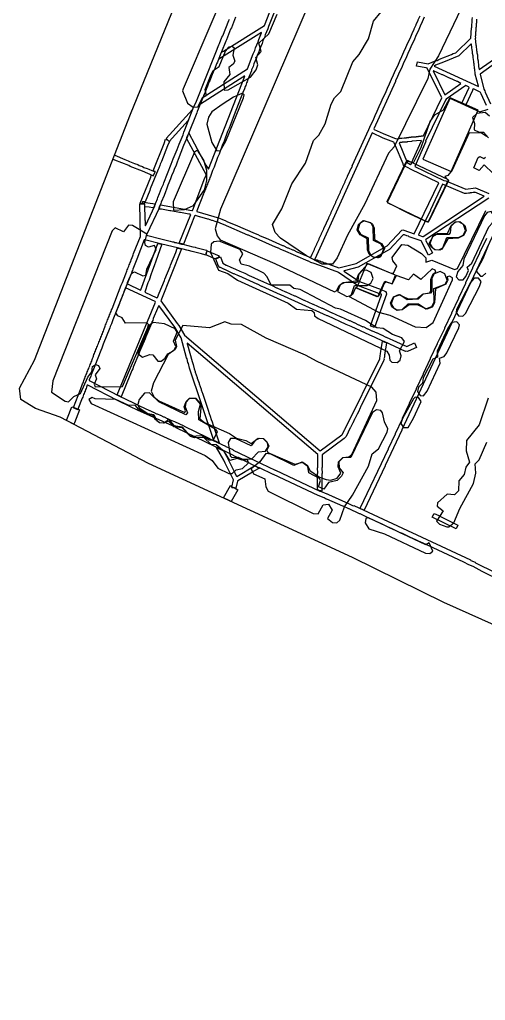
# Model space of a CAD drawing. Extents: x 1764 to 2708, y -3060 to -2272.
# Drawn here: x 1764.4 to 1991.5, y -3011.6 to -2533 of the extents above; entities that cross this region are included whole.
import ezdxf

# ---------------------------------------------------------------- set-up
doc = ezdxf.new("R2010")
doc.units = 0
for name, color, linetype in [('DOR_DOROZHKA', 8, 'CONTINUOUS'), ('DOR_LESTNICA', 8, 'CONTINUOUS'), ('DOR_PEREHOD', 8, 'CONTINUOUS'), ('DOR_TROTUAR', 8, 'CONTINUOUS'), ('GRANICA_UCHASTKA', 8, 'CONTINUOUS'), ('PL_DETSKAYA', 3, 'CONTINUOUS'), ('PL_SPORT', 3, 'CONTINUOUS'), ('ZEL_DEREVYA', 94, 'CONTINUOUS'), ('ZEL_TRAVA', 82, 'CONTINUOUS')]:
    doc.layers.add(name, color=color, linetype=linetype)

msp = doc.modelspace()

# ---------------------------------------------------------------- linework, layer by layer
at = {"layer": 'DOR_DOROZHKA'}
for points in [[(1993.206, -2620.16), (1962.426, -2640.335), (1962.33, -2640.537), (1965.667, -2646.768), (1965.571, -2646.97), (1963.79, -2647.909), (1960.137, -2640.885), (1954.291, -2638.91), (1953.987, -2638.716), (1953.182, -2638.534), (1952.071, -2638.057), (1951.469, -2637.97), (1944.822, -2645.218), (1943.535, -2645.846), (1943.339, -2646.05), (1929.401, -2653.855), (1922.635, -2655.602), (1922.537, -2655.704), (1930.05, -2660.745), (1940.741, -2664.716), (1942.863, -2665.671), (1943.172, -2666.064), (1943.291, -2666.962), (1937.439, -2683.197), (1935.626, -2682.636), (1935.421, -2682.44), (1940.897, -2667.314), (1940.791, -2667.016), (1940.184, -2666.729), (1939.784, -2666.738), (1938.774, -2666.259), (1929.191, -2662.664), (1919.85, -2656.363), (1919.243, -2656.076), (1918.237, -2655.797), (1910.772, -2652.957), (1910.269, -2652.868), (1907.948, -2651.917), (1906.337, -2651.452), (1905.224, -2650.876), (1905.024, -2650.88), (1893.104, -2645.635), (1891.793, -2645.163), (1890.68, -2644.586), (1890.48, -2644.591), (1889.367, -2644.015), (1889.167, -2644.019), (1879.672, -2639.822), (1878.361, -2639.35), (1875.935, -2638.202), (1875.735, -2638.206), (1863.815, -2632.961), (1862.504, -2632.489), (1861.189, -2631.817), (1860.285, -2631.636), (1858.37, -2630.977), (1858.07, -2630.984), (1856.457, -2630.418), (1856.157, -2630.425), (1852.328, -2629.207), (1852.028, -2629.213), (1850.113, -2628.554), (1849.722, -2628.963), (1844.313, -2642.587), (1842.202, -2642.132), (1847.902, -2628.102), (1847.398, -2627.912), (1846.898, -2627.923), (1842.778, -2627.112), (1842.278, -2627.123), (1838.158, -2626.311), (1837.658, -2626.322), (1833.539, -2625.51), (1832.536, -2625.432), (1832.332, -2625.236), (1832.621, -2624.73), (1832.615, -2624.43), (1833.091, -2623.319), (1848.359, -2626.091), (1848.659, -2626.084), (1848.852, -2625.78), (1850.079, -2622.352), (1850.368, -2621.845), (1854.437, -2611.052), (1855.39, -2608.83), (1855.383, -2608.53), (1845.903, -2591.126), (1845.99, -2590.523), (1846.844, -2588.404), (1855.184, -2603.932), (1856.429, -2606.006), (1874.158, -2560.599), (1874.056, -2560.502), (1873.758, -2560.608), (1873.267, -2561.019), (1852.54, -2574.173), (1853.869, -2570.843), (1875.58, -2556.967), (1878.325, -2549.704), (1879.088, -2547.986), (1879.462, -2546.778), (1880.7, -2543.849), (1881.074, -2542.641), (1882.405, -2539.41), (1882.3, -2539.212), (1861.472, -2552.269), (1862.8, -2548.939), (1863.79, -2548.417), (1883.827, -2535.778), (1895.482, -2505.61)], [(1888.4, -2529.776), (1885.74, -2536.337), (1885.366, -2537.545), (1884.129, -2540.474), (1883.755, -2541.682), (1882.991, -2543.4), (1882.617, -2544.608), (1881.38, -2547.537), (1881.006, -2548.745), (1880.242, -2550.463), (1879.868, -2551.671), (1878.631, -2554.6), (1878.257, -2555.808), (1877.493, -2557.526), (1877.404, -2558.028), (1875.693, -2562.167), (1875.319, -2563.376), (1875.029, -2563.882), (1874.655, -2565.091), (1874.366, -2565.598), (1873.992, -2566.806), (1873.229, -2568.524), (1869.064, -2579.519), (1868.301, -2581.237), (1866.6, -2585.876), (1865.837, -2587.593), (1864.136, -2592.232), (1863.373, -2593.95), (1861.672, -2598.589), (1860.909, -2600.306), (1859.208, -2604.945), (1858.445, -2606.663), (1857.407, -2609.587), (1857.118, -2610.093), (1856.933, -2610.798), (1856.644, -2611.304), (1856.459, -2612.008), (1856.17, -2612.515), (1855.985, -2613.219), (1855.696, -2613.726), (1855.511, -2614.43), (1855.222, -2614.937), (1855.037, -2615.641), (1854.748, -2616.148), (1854.563, -2616.852), (1854.273, -2617.358), (1854.089, -2618.063), (1850.766, -2626.339), (1850.872, -2626.637), (1861.846, -2629.801), (1863.363, -2630.569), (1864.674, -2631.041), (1865.787, -2631.617), (1867.098, -2632.089), (1868.211, -2632.665), (1869.522, -2633.137), (1879.22, -2637.43), (1880.531, -2637.902), (1881.644, -2638.478), (1882.955, -2638.95), (1884.068, -2639.527), (1884.268, -2639.522), (1892.652, -2643.243), (1892.852, -2643.239), (1895.076, -2644.291), (1895.276, -2644.287), (1897.5, -2645.34), (1897.7, -2645.335), (1899.924, -2646.388), (1900.124, -2646.383), (1902.348, -2647.436), (1906.285, -2649.052), (1907.055, -2647.634), (1907.05, -2647.434), (1908.201, -2645.108), (1908.196, -2644.908), (1909.347, -2642.582), (1909.343, -2642.382), (1910.493, -2640.056), (1910.489, -2639.856), (1911.639, -2637.53), (1911.635, -2637.33), (1912.785, -2635.004), (1912.781, -2634.804), (1914.027, -2632.276), (1914.022, -2632.076), (1915.173, -2629.75), (1915.168, -2629.55), (1916.319, -2627.224), (1916.314, -2627.024), (1917.465, -2624.698), (1917.461, -2624.498), (1918.611, -2622.172), (1918.607, -2621.972), (1919.757, -2619.646), (1919.753, -2619.446), (1920.903, -2617.119), (1920.899, -2616.919), (1922.049, -2614.593), (1922.045, -2614.393), (1923.195, -2612.067), (1923.191, -2611.867), (1924.341, -2609.541), (1924.337, -2609.341), (1925.487, -2607.015), (1925.483, -2606.815), (1926.633, -2604.489), (1926.629, -2604.289), (1934.751, -2586.604), (1935.702, -2584.283), (1936.756, -2582.159), (1937.707, -2579.837), (1938.761, -2577.713), (1939.712, -2575.392), (1940.766, -2573.268), (1941.717, -2570.946), (1942.771, -2568.822), (1943.722, -2566.5), (1944.776, -2564.376), (1945.727, -2562.055), (1946.781, -2559.931), (1947.732, -2557.609), (1948.787, -2555.485), (1949.737, -2553.163), (1950.792, -2551.04), (1951.742, -2548.718), (1952.797, -2546.594), (1953.747, -2544.272), (1954.802, -2542.148), (1955.752, -2539.827), (1956.807, -2537.703), (1956.802, -2537.503), (1957.761, -2535.581), (1957.757, -2535.381), (1958.812, -2533.257), (1958.807, -2533.057), (1959.766, -2531.135)], [(1961.682, -2531.794), (1960.731, -2534.116), (1959.677, -2536.24), (1958.726, -2538.562), (1957.672, -2540.686), (1956.721, -2543.007), (1955.667, -2545.131), (1954.716, -2547.453), (1953.661, -2549.577), (1952.711, -2551.899), (1951.656, -2554.022), (1950.706, -2556.344), (1949.651, -2558.468), (1948.701, -2560.79), (1947.646, -2562.914), (1947.651, -2563.114), (1937.145, -2586.253), (1937.351, -2586.548), (1941.597, -2588.558), (1947.956, -2591.122), (1949.454, -2590.989), (1949.551, -2590.887), (1950.652, -2590.863), (1950.749, -2590.761), (1951.849, -2590.737), (1951.947, -2590.635), (1953.047, -2590.611), (1953.145, -2590.509), (1954.245, -2590.486), (1954.343, -2590.383), (1955.343, -2590.362), (1955.441, -2590.26), (1956.541, -2590.236), (1956.639, -2590.134), (1957.739, -2590.11), (1957.837, -2590.008), (1958.937, -2589.984), (1959.035, -2589.882), (1960.135, -2589.858), (1960.233, -2589.756), (1961.333, -2589.732), (1970.238, -2571.23), (1963.12, -2556.676), (1962.715, -2556.485), (1957.996, -2555.686), (1958.35, -2553.578), (1963.674, -2554.563), (1967.442, -2552.981), (1967.94, -2552.87), (1968.731, -2552.453), (1970.023, -2552.025), (1970.814, -2551.607), (1972.106, -2551.179), (1972.897, -2550.762), (1974.982, -2550.017), (1975.773, -2549.599), (1977.065, -2549.171), (1984.414, -2542.009), (1984.806, -2536.998), (1984.904, -2536.895), (1985.12, -2532.989), (1985.298, -2531.984)], [(1987.215, -2532.743), (1987.235, -2533.643), (1987.137, -2533.746), (1987.159, -2534.746), (1987.061, -2534.848), (1987.08, -2535.748), (1986.982, -2535.85), (1987.002, -2536.75), (1986.904, -2536.852), (1986.926, -2537.852), (1986.828, -2537.954), (1986.847, -2538.855), (1986.749, -2538.957), (1986.771, -2539.957), (1986.673, -2540.059), (1986.693, -2540.959), (1986.595, -2541.061), (1986.614, -2541.961), (1986.516, -2542.063), (1986.89, -2545.457), (1986.992, -2545.555), (1987.011, -2546.455), (1987.233, -2547.451), (1987.253, -2548.351), (1987.355, -2548.449), (1987.372, -2549.249), (1987.594, -2550.244), (1987.613, -2551.144), (1987.715, -2551.242), (1987.732, -2552.042), (1987.954, -2553.038), (1987.974, -2553.938), (1988.195, -2554.934), (1988.215, -2555.834), (1988.547, -2557.327), (1997.514, -2550.93)], [(1999.537, -2551.987), (1988.897, -2559.621), (1990.757, -2566.985), (1991.172, -2567.676), (1991.387, -2568.372), (1994.01, -2574.018)], [(1992.03, -2574.961), (1989.404, -2569.215), (1989.189, -2568.519), (1988.985, -2568.324), (1985.65, -2566.795), (1985.354, -2567.001), (1985.163, -2567.406), (1985.167, -2567.606), (1982.016, -2574.578), (1980.097, -2573.719), (1983.533, -2566.04), (1983.326, -2565.745), (1981.911, -2565.075), (1972.453, -2571.883), (1972.062, -2572.291), (1962.389, -2592.311), (1962.393, -2592.511), (1957.052, -2604.632), (1971.306, -2611.428), (1972.213, -2611.709), (1981.906, -2615.801), (1986.694, -2615.098), (1993.155, -2617.759)], [(2007.917, -2611.037), (1975.206, -2680.78), (1975.21, -2680.98), (1950.724, -2733.136), (1950.728, -2733.336), (1942.595, -2750.521), (1942.599, -2750.721), (1932.361, -2772.353), (1932.161, -2772.357), (1930.444, -2771.594), (1930.44, -2771.394), (1944.222, -2742.481), (1944.218, -2742.281), (1947.665, -2735.103), (1947.661, -2734.903), (1951.107, -2727.725), (1951.103, -2727.525), (1954.55, -2720.347), (1954.545, -2720.147), (1957.897, -2713.171), (1957.892, -2712.971), (1961.339, -2705.792), (1961.335, -2705.592), (1964.781, -2698.414), (1964.777, -2698.214), (1968.224, -2691.036), (1968.22, -2690.836), (1971.666, -2683.658), (1971.662, -2683.458), (1975.109, -2676.28), (1975.105, -2676.08), (1978.551, -2668.902), (1978.547, -2668.702), (1981.994, -2661.523), (1981.989, -2661.323), (1985.436, -2654.145), (1985.432, -2653.945), (1988.879, -2646.767), (1988.874, -2646.567), (1992.225, -2639.591)]]:
    msp.add_lwpolyline(points, dxfattribs=at)
for points in [[(1988.224, -2565.539), (1986.597, -2559.671), (1986.34, -2557.075), (1986.238, -2556.977), (1986.221, -2556.177), (1985.999, -2555.181), (1985.98, -2554.281), (1985.878, -2554.183), (1985.86, -2553.383), (1985.639, -2552.388), (1985.619, -2551.488), (1985.517, -2551.39), (1985.5, -2550.59), (1985.278, -2549.594), (1985.259, -2548.694), (1985.157, -2548.596), (1985.139, -2547.796), (1984.918, -2546.8), (1984.779, -2545.002), (1984.575, -2544.807), (1978.6, -2550.739), (1971.162, -2553.801), (1967.192, -2555.288), (1966.5, -2555.703), (1988.126, -2565.641)], [(1979.589, -2564.124), (1977.97, -2563.259), (1977.77, -2563.263), (1974.231, -2561.539), (1974.031, -2561.543), (1970.694, -2559.914), (1970.494, -2559.919), (1966.248, -2557.909), (1966.05, -2558.014), (1971.805, -2569.695)], [(1837.326, -2592.411), (1835.795, -2591.044), (1848.696, -2576.858), (1846.61, -2582.206)], [(1920.002, -2654.158), (1928.56, -2651.972), (1943.583, -2643.443), (1950.819, -2635.683), (1951.217, -2635.574), (1951.72, -2635.664), (1956.863, -2637.554), (1968.73, -2612.584), (1968.526, -2612.389), (1955.285, -2606.171), (1953.563, -2605.208), (1952.048, -2604.54), (1951.639, -2604.149), (1951.422, -2603.353), (1947.629, -2594.531), (1947.097, -2593.041), (1946.892, -2592.846), (1941.647, -2590.858), (1936.288, -2588.272), (1908.302, -2649.809), (1908.407, -2650.006), (1909.413, -2650.285), (1910.222, -2650.668), (1910.724, -2650.757), (1911.533, -2651.14), (1912.035, -2651.229), (1912.844, -2651.611), (1913.346, -2651.701)], [(1955.03, -2603.675), (1955.326, -2603.469), (1955.805, -2602.458), (1956.277, -2601.147), (1960.282, -2592.056), (1960.18, -2591.958), (1955.686, -2592.355), (1955.589, -2592.458), (1953.391, -2592.605), (1953.293, -2592.707), (1952.193, -2592.731), (1952.095, -2592.833), (1950.995, -2592.857), (1950.897, -2592.959), (1949.797, -2592.983), (1949.401, -2593.192), (1953.309, -2602.712)], [(1829.584, -2609.187), (1824.334, -2607), (1818.28, -2604.629), (1817.571, -2604.244), (1810.81, -2601.589), (1810.102, -2601.204), (1809.901, -2601.208), (1810.563, -2599.393), (1810.758, -2599.189), (1815.706, -2601.283), (1817.319, -2601.848), (1818.028, -2602.233), (1819.641, -2602.799), (1820.35, -2603.184), (1821.963, -2603.749), (1822.671, -2604.134), (1824.284, -2604.699), (1824.993, -2605.084), (1826.606, -2605.65), (1827.315, -2606.035), (1828.928, -2606.6), (1830.443, -2607.268)], [(1958.978, -2638.208), (1960.793, -2638.869), (1961.091, -2638.763), (1990.982, -2619.107), (1986.439, -2617.204), (1986.341, -2617.306), (1985.641, -2617.322), (1985.543, -2617.424), (1984.843, -2617.439), (1984.745, -2617.541), (1984.045, -2617.556), (1983.948, -2617.658), (1983.247, -2617.673), (1982.352, -2617.893), (1981.25, -2617.817), (1970.647, -2613.343), (1964.713, -2625.778), (1964.717, -2625.978), (1958.974, -2638.008)], [(1830.484, -2623.075), (1829.723, -2624.893), (1829.323, -2624.901), (1827.615, -2624.538), (1825.408, -2624.285), (1825.378, -2622.885), (1825.276, -2622.788), (1824.175, -2622.811), (1824.356, -2621.907), (1826.867, -2622.353), (1830.48, -2622.875)], [(1911.653, -2763.195), (1911.146, -2762.906), (1910.746, -2762.915), (1909.633, -2762.339), (1909.583, -2760.038), (1909.681, -2759.936), (1909.623, -2757.236), (1909.721, -2757.134), (1909.662, -2754.434), (1909.76, -2754.332), (1909.704, -2751.732), (1909.802, -2751.629), (1909.744, -2748.929), (1909.841, -2748.827), (1909.864, -2745.225), (1846.157, -2690.872), (1846.065, -2691.274), (1846.274, -2691.67), (1848.551, -2699.825), (1849.084, -2701.314), (1849.529, -2703.406), (1850.057, -2704.695), (1850.064, -2704.995), (1851.02, -2707.576), (1851.026, -2707.876), (1851.983, -2710.456), (1851.989, -2710.757), (1852.945, -2713.337), (1852.952, -2713.637), (1853.48, -2714.926), (1853.486, -2715.227), (1856.368, -2723.569), (1856.803, -2725.16), (1857.331, -2726.449), (1857.765, -2728.041), (1858.294, -2729.33), (1858.728, -2730.921), (1861.716, -2739.561), (1859.09, -2738.418), (1847.22, -2703.055), (1846.671, -2700.766), (1846.462, -2700.37), (1846.021, -2698.479), (1845.812, -2698.083), (1843.098, -2688.237), (1840.086, -2683.099), (1832.352, -2672.461), (1831.965, -2673.069), (1831.684, -2673.976), (1829.588, -2678.824), (1829.307, -2679.73), (1828.922, -2680.439), (1828.642, -2681.345), (1825.88, -2687.808), (1825.599, -2688.715), (1822.838, -2695.178), (1822.557, -2696.084), (1819.795, -2702.547), (1819.515, -2703.454), (1819.13, -2704.163), (1818.849, -2705.069), (1818.464, -2705.778), (1813.904, -2716.982), (1811.982, -2716.023), (1830.717, -2670.895), (1830.511, -2670.599), (1816.059, -2663.908), (1816.916, -2661.888), (1823.285, -2664.952), (1823.483, -2664.848), (1831.797, -2642.157), (1833.808, -2642.614), (1830.783, -2650.783), (1830.694, -2651.285), (1830.122, -2652.598), (1829.089, -2655.722), (1828.517, -2657.035), (1827.484, -2660.159), (1826.912, -2661.472), (1825.407, -2665.907), (1831.372, -2668.78), (1831.668, -2668.573), (1832.422, -2666.456), (1834.991, -2660.297), (1835.176, -2659.593), (1837.744, -2653.434), (1837.929, -2652.73), (1840.497, -2646.571), (1841.252, -2644.454), (1843.363, -2644.908), (1833.202, -2670.141), (1841.247, -2681.273), (1842.069, -2682.256), (1844.772, -2687), (1911.025, -2743.399), (1921.463, -2735.669), (1921.855, -2735.261), (1922.809, -2733.139), (1923.005, -2732.934), (1939.969, -2698.45), (1939.959, -2697.95), (1940.146, -2697.346), (1940.135, -2696.846), (1940.322, -2696.241), (1940.311, -2695.741), (1940.498, -2695.137), (1940.487, -2694.637), (1940.674, -2694.033), (1940.663, -2693.533), (1940.851, -2692.928), (1941.284, -2689.817), (1943.303, -2690.674), (1942.87, -2693.785), (1942.683, -2694.389), (1942.694, -2694.889), (1942.507, -2695.494), (1942.518, -2695.994), (1942.331, -2696.598), (1942.254, -2697.7), (1942.067, -2698.305), (1942.078, -2698.805), (1941.891, -2699.409), (1931.155, -2721.152), (1930.959, -2721.357), (1930.1, -2723.276), (1929.905, -2723.481), (1928.95, -2725.602), (1928.754, -2725.807), (1927.895, -2727.726), (1927.7, -2727.93), (1926.841, -2729.85), (1926.645, -2730.054), (1925.786, -2731.974), (1925.59, -2732.178), (1923.581, -2736.424), (1922.7, -2737.343), (1911.966, -2745.279), (1911.944, -2748.882), (1911.846, -2748.984), (1911.902, -2751.584), (1911.804, -2751.686), (1911.863, -2754.386), (1911.765, -2754.488), (1911.823, -2757.189), (1911.725, -2757.291), (1911.781, -2759.891), (1911.684, -2759.993), (1911.742, -2762.693)], [(1881.294, -2751.945), (1878.226, -2753.512), (1877.933, -2753.819), (1870.821, -2758.075), (1870.625, -2758.279), (1869.896, -2761.596), (1867.886, -2761.14), (1868.71, -2757.62), (1864.633, -2749.504), (1864, -2748.017), (1860.364, -2741.792), (1863.801, -2743.418), (1865.881, -2747.075), (1865.885, -2747.275), (1869.334, -2754.105), (1869.967, -2755.592), (1870.275, -2755.985), (1878.868, -2750.797), (1879.068, -2750.793), (1880.89, -2751.754), (1881.292, -2751.845)], [(1977.282, -2781.488), (1965.554, -2775.838), (1966.513, -2773.916), (1968.737, -2774.969), (1968.941, -2775.164), (1978.143, -2779.668)]]:
    msp.add_lwpolyline(points, close=True, dxfattribs=at)
at = {"layer": 'DOR_LESTNICA'}
for points in [[(1823.775, -2622.82), (1823.169, -2622.533), (1828.297, -2609.816), (1828.482, -2609.111), (1828.678, -2608.907), (1829.586, -2609.287), (1830.545, -2607.366), (1830.441, -2607.168), (1829.432, -2606.789), (1834.845, -2593.366), (1835.602, -2591.348), (1836.613, -2591.827), (1837.328, -2592.511), (1837.426, -2592.409), (1836.473, -2594.631), (1833.537, -2602.298), (1832.963, -2603.511), (1832.778, -2604.216), (1832.204, -2605.429), (1832.019, -2606.133), (1828.122, -2615.622), (1827.937, -2616.327), (1825.658, -2621.979), (1824.354, -2621.807), (1824.075, -2622.813)], [(1861.263, -2649.124), (1860.072, -2649.55), (1859.974, -2649.652), (1860.078, -2649.85), (1855.23, -2647.754), (1855.504, -2646.547), (1855.887, -2645.738), (1861.644, -2648.215)]]:
    msp.add_lwpolyline(points, close=True, dxfattribs=at)
at = {"layer": 'DOR_PEREHOD'}
for points in [[(1790.881, -2730.386), (1787.24, -2728.564), (1787.329, -2728.062), (1787.714, -2727.353), (1789.898, -2721.903), (1790.604, -2722.188), (1790.708, -2722.386), (1792.728, -2723.243), (1793.026, -2723.136), (1793.632, -2723.423), (1791.066, -2729.682)], [(1867.535, -2768.051), (1866.93, -2767.864), (1863.795, -2766.331), (1867.168, -2760.355), (1867.877, -2760.739), (1867.783, -2761.042), (1867.888, -2761.24), (1869.194, -2761.511), (1870.714, -2762.379)]]:
    msp.add_lwpolyline(points, close=True, dxfattribs=at)
at = {"layer": 'DOR_TROTUAR'}
for points in [[(2009.454, -2811.809), (1989.936, -2802.225), (1985.484, -2799.92), (1983.363, -2798.965), (1981.034, -2797.715), (1960.922, -2788.345), (1960.722, -2788.349), (1955.767, -2785.955), (1955.567, -2785.959), (1950.815, -2783.66), (1950.615, -2783.665), (1945.661, -2781.27), (1945.461, -2781.275), (1940.507, -2778.88), (1940.306, -2778.885), (1935.554, -2776.586), (1935.354, -2776.591), (1930.4, -2774.196), (1930.2, -2774.201), (1925.044, -2771.711), (1924.844, -2771.715), (1922.215, -2770.471), (1922.015, -2770.475), (1914.135, -2766.944), (1913.935, -2766.948), (1912.822, -2766.372), (1909.996, -2765.232), (1888.263, -2754.996), (1888.063, -2755.001), (1881.29, -2751.745), (1881.09, -2751.749), (1880.683, -2751.458), (1876.944, -2749.738), (1876.74, -2749.542), (1868.855, -2745.811), (1868.651, -2745.615), (1864.709, -2743.799), (1864.505, -2743.603), (1860.664, -2741.785), (1860.262, -2741.694), (1859.955, -2741.4), (1840.644, -2732.113), (1840.44, -2731.917), (1821.851, -2723.614), (1818.512, -2721.885), (1812.043, -2718.823), (1797.573, -2711.332), (1797.375, -2711.436), (1796.995, -2712.345), (1796.81, -2713.049), (1796.521, -2713.556), (1796.336, -2714.26), (1796.047, -2714.767), (1795.862, -2715.471), (1795.573, -2715.978), (1795.198, -2717.186), (1794.909, -2717.693), (1792.826, -2723.141), (1790.706, -2722.286), (1794.018, -2713.51), (1794.308, -2713.003), (1795.06, -2710.786), (1795.349, -2710.279), (1795.913, -2708.566), (1796.202, -2708.06), (1796.387, -2707.355), (1796.676, -2706.849), (1796.861, -2706.145), (1797.15, -2705.638), (1797.335, -2704.934), (1797.624, -2704.427), (1797.809, -2703.723), (1798.098, -2703.216), (1798.283, -2702.512), (1798.572, -2702.005), (1798.757, -2701.301), (1799.046, -2700.795), (1799.231, -2700.09), (1799.521, -2699.584), (1799.705, -2698.879), (1799.995, -2698.373), (1800.18, -2697.669), (1800.469, -2697.162), (1800.654, -2696.458), (1800.943, -2695.951), (1801.128, -2695.247), (1801.417, -2694.74), (1801.602, -2694.036), (1801.891, -2693.529), (1802.076, -2692.825), (1802.365, -2692.319), (1802.55, -2691.614), (1802.839, -2691.108), (1803.024, -2690.403), (1803.313, -2689.897), (1803.498, -2689.192), (1803.787, -2688.686), (1803.972, -2687.982), (1804.262, -2687.475), (1804.446, -2686.771), (1804.736, -2686.264), (1804.92, -2685.56), (1805.21, -2685.053), (1805.395, -2684.349), (1805.684, -2683.842), (1805.869, -2683.138), (1806.158, -2682.632), (1806.343, -2681.927), (1806.632, -2681.421), (1806.817, -2680.716), (1807.106, -2680.21), (1807.291, -2679.505), (1807.58, -2678.999), (1807.765, -2678.295), (1808.054, -2677.788), (1808.239, -2677.084), (1808.528, -2676.577), (1808.713, -2675.873), (1809.002, -2675.366), (1809.187, -2674.662), (1809.477, -2674.155), (1813.928, -2662.553), (1814.502, -2661.34), (1816.11, -2657.003), (1816.684, -2655.79), (1816.869, -2655.086), (1817.158, -2654.579), (1817.343, -2653.875), (1817.632, -2653.369), (1817.817, -2652.664), (1818.106, -2652.158), (1818.291, -2651.453), (1818.58, -2650.947), (1818.765, -2650.242), (1819.339, -2649.029), (1819.524, -2648.325), (1819.813, -2647.819), (1819.998, -2647.114), (1823.321, -2638.838), (1822.978, -2622.937), (1825.278, -2622.888), (1825.451, -2630.888), (1825.553, -2630.986), (1825.607, -2633.486), (1825.709, -2633.584), (1830.302, -2623.88), (1830.295, -2623.58), (1830.584, -2623.073), (1830.769, -2622.369), (1831.628, -2620.449), (1831.813, -2619.745), (1832.672, -2617.825), (1833.616, -2615.203), (1834.475, -2613.284), (1834.66, -2612.58), (1838.366, -2603.495), (1839.31, -2600.873), (1841.212, -2596.33), (1842.156, -2593.708), (1844.059, -2589.164), (1844.433, -2587.956), (1845.007, -2586.743), (1848.983, -2576.251), (1850.607, -2572.714), (1859.717, -2549.806), (1860.102, -2549.097), (1861.522, -2545.364), (1861.907, -2544.656), (1863.043, -2541.63), (1863.427, -2540.921), (1866.368, -2533.454), (1866.753, -2532.745)], [(1869.633, -2531.782), (1867.643, -2536.928), (1867.259, -2537.636), (1865.269, -2542.782), (1864.884, -2543.491), (1862.894, -2548.636), (1862.509, -2549.345), (1860.804, -2553.784), (1860.419, -2554.493), (1859.569, -2556.813), (1859.184, -2557.521), (1858.333, -2559.841), (1857.949, -2560.549), (1857.098, -2562.869), (1856.713, -2563.578), (1855.863, -2565.897), (1855.478, -2566.606), (1854.628, -2568.926), (1854.243, -2569.634), (1853.392, -2571.954), (1853.008, -2572.662), (1851.494, -2576.697), (1850.918, -2577.81), (1850.733, -2578.515), (1846.364, -2589.315), (1846.179, -2590.019), (1844.372, -2594.36), (1841.721, -2601.321), (1841.146, -2602.534), (1840.487, -2604.449), (1839.913, -2605.662), (1839.254, -2607.578), (1838.68, -2608.791), (1838.021, -2610.706), (1836.688, -2613.836), (1836.029, -2615.752), (1835.455, -2616.965), (1834.796, -2618.88), (1833.463, -2622.01), (1833.278, -2622.715), (1832.515, -2624.432), (1832.521, -2624.732), (1826.204, -2637.975), (1826.308, -2638.173), (1826.813, -2638.362), (1827.515, -2638.447), (1832.648, -2639.837), (1837.776, -2641.027), (1838.885, -2641.403), (1839.587, -2641.488), (1839.991, -2641.68), (1840.693, -2641.764), (1841.098, -2641.956), (1841.8, -2642.041), (1842.204, -2642.232), (1842.906, -2642.317), (1843.311, -2642.508), (1844.013, -2642.593), (1848.844, -2643.89), (1849.948, -2644.066), (1850.352, -2644.257), (1855.481, -2645.447), (1855.685, -2645.643), (1855.132, -2647.856), (1854.63, -2647.767), (1854.226, -2647.575), (1853.524, -2647.49), (1853.119, -2647.299), (1848.493, -2646.198), (1846.68, -2645.637), (1845.978, -2645.552), (1844.165, -2644.991), (1842.658, -2644.724), (1841.952, -2644.439), (1833.104, -2642.429), (1825.456, -2640.393), (1825.158, -2640.499), (1821.559, -2649.882), (1819.562, -2654.728), (1819.377, -2655.432), (1819.088, -2655.938), (1818.903, -2656.643), (1816.907, -2661.488), (1816.722, -2662.193), (1815.2, -2665.828), (1815.015, -2666.532), (1814.441, -2667.745), (1814.256, -2668.449), (1813.208, -2670.873), (1813.023, -2671.578), (1809.793, -2679.551), (1809.134, -2681.467), (1808.56, -2682.68), (1808.375, -2683.384), (1805.146, -2691.358), (1804.487, -2693.273), (1803.913, -2694.486), (1801.072, -2701.951), (1799.265, -2706.293), (1799.08, -2706.997), (1798.317, -2708.715), (1798.324, -2709.015), (1813.097, -2716.699), (1819.567, -2719.761), (1822.906, -2721.49), (1827.758, -2723.787), (1827.958, -2723.782), (1829.475, -2724.55), (1829.675, -2724.546), (1831.193, -2725.313), (1831.393, -2725.309), (1832.91, -2726.077), (1833.11, -2726.072), (1834.627, -2726.84), (1834.827, -2726.836), (1836.345, -2727.603), (1836.545, -2727.599), (1838.062, -2728.366), (1839.98, -2729.125), (1844.427, -2731.23), (1844.632, -2731.426), (1855.753, -2736.789), (1858.688, -2738.326), (1864.751, -2741.097), (1864.955, -2741.292), (1868.29, -2742.821), (1868.494, -2743.017), (1878.503, -2747.803), (1878.707, -2747.999), (1889.018, -2752.879), (1889.218, -2752.875), (1910.748, -2763.015), (1911.148, -2763.006), (1914.181, -2764.441), (1914.381, -2764.437), (1917.414, -2765.872), (1917.614, -2765.868), (1920.646, -2767.303), (1920.846, -2767.299), (1923.879, -2768.734), (1924.079, -2768.73), (1927.111, -2770.165), (1927.311, -2770.161), (1984.213, -2796.646), (1984.417, -2796.842), (1986.539, -2797.796), (1986.743, -2797.992), (2006.26, -2807.575)]]:
    msp.add_lwpolyline(points, dxfattribs=at)
msp.add_lwpolyline([(1957.86, -2692.961), (1953.799, -2694.85), (1953.301, -2694.96), (1952.797, -2694.771), (1952.599, -2694.876), (1942.088, -2690), (1941.888, -2690.004), (1937.44, -2687.899), (1935.118, -2686.949), (1926.023, -2682.743), (1923.701, -2681.793), (1914.606, -2677.587), (1914.406, -2677.591), (1891.771, -2667.275), (1891.571, -2667.279), (1882.678, -2663.169), (1882.478, -2663.173), (1880.354, -2662.119), (1880.154, -2662.123), (1871.26, -2658.013), (1871.06, -2658.017), (1868.936, -2656.962), (1868.736, -2656.967), (1864.491, -2654.957), (1864.291, -2654.962), (1862.369, -2654.003), (1861.967, -2653.911), (1861.247, -2653.026), (1860.074, -2649.65), (1862.357, -2648.8), (1863.424, -2651.879), (1865.043, -2652.744), (1865.243, -2652.74), (1867.367, -2653.795), (1869.689, -2654.745), (1871.813, -2655.8), (1874.134, -2656.75), (1876.258, -2657.805), (1878.58, -2658.755), (1880.704, -2659.81), (1883.026, -2660.76), (1885.15, -2661.815), (1887.471, -2662.765), (1889.595, -2663.82), (1889.795, -2663.816), (1894.041, -2665.825), (1894.241, -2665.821), (1898.486, -2667.83), (1898.686, -2667.826), (1902.932, -2669.835), (1903.132, -2669.831), (1907.378, -2671.84), (1907.578, -2671.836), (1911.823, -2673.845), (1912.023, -2673.841), (1916.269, -2675.85), (1916.469, -2675.846), (1920.715, -2677.855), (1920.915, -2677.851), (1925.16, -2679.86), (1925.36, -2679.856), (1927.282, -2680.815), (1927.482, -2680.811), (1929.606, -2681.865), (1929.806, -2681.861), (1931.727, -2682.82), (1931.927, -2682.816), (1934.051, -2683.87), (1934.251, -2683.866), (1936.173, -2684.825), (1936.373, -2684.821), (1938.497, -2685.875), (1938.697, -2685.871), (1940.619, -2686.83), (1940.819, -2686.826), (1942.943, -2687.88), (1943.143, -2687.876), (1953.247, -2692.46), (1956.913, -2690.78)], close=True, dxfattribs=at)
at = {"layer": 'GRANICA_UCHASTKA'}
msp.add_lwpolyline([(2386.664, -3011.567), (2312.904, -2978.142), (1996.005, -2828.408), (1971.255, -2817.437), (1926.756, -2795.386), (1827.213, -2749.512), (1784.203, -2726.929), (1772.105, -2722.688), (1765.008, -2718.339), (1764.389, -2712.849), (1771.597, -2699.187), (1818.529, -2579.11), (1873.637, -2443.85)], dxfattribs=at)
at = {"layer": 'PL_DETSKAYA'}
for points in [[(1973.485, -2611.239), (1953.471, -2601.728), (1952.578, -2603.588), (1943.657, -2622.284), (1963.671, -2631.795)], [(1928.738, -2663.874), (1939.249, -2668.067), (1940.237, -2665.717), (1942.401, -2660.573), (1946.078, -2661.919), (1947.651, -2657.721), (1933.765, -2652.037), (1929.657, -2661.714)]]:
    msp.add_lwpolyline(points, close=True, dxfattribs=at)
at = {"layer": 'PL_SPORT'}
msp.add_lwpolyline([(1974.275, -2571.169), (1961.027, -2601.035), (1974.756, -2607.086), (1987.991, -2577.22), (1981.007, -2574.139)], close=True, dxfattribs=at)
at = {"layer": 'ZEL_DEREVYA'}
for points in [[(1993.475, -2580.083), (1991.354, -2578.378), (1987.361, -2578.798), (1985.152, -2580.763), (1986.217, -2583.742), (1986.115, -2586.745), (1988.559, -2587.943), (1990.559, -2587.9), (1993.035, -2590.598)], [(1992.836, -2643.13), (1990.31, -2649.688), (1986.939, -2655.764), (1989.075, -2658.135), (1990.075, -2658.114), (1991.795, -2656.659)], [(1992.946, -2717.666), (1988.56, -2730.768), (1982.222, -2738.409), (1982.163, -2743.413), (1983.782, -2748.88), (1982.003, -2751.42), (1981.245, -2754.938), (1978.643, -2757.996), (1978.418, -2763.004), (1976.372, -2764.799), (1972.865, -2764.541), (1968.203, -2768.727), (1967.988, -2770.358), (1970.956, -2772.67), (1967.73, -2777.742), (1969.178, -2779.128), (1972.71, -2780.553), (1973.71, -2780.531), (1976.086, -2778.562), (1979.101, -2771.493), (1985.676, -2759.345), (1986.901, -2754.316), (1986.471, -2749.823), (1988.427, -2747.78), (1992.244, -2739.193)]]:
    msp.add_lwpolyline(points, dxfattribs=at)
for points in [[(1978.484, -2659.948), (1980.611, -2659.986), (1981.993, -2658.372), (1983.262, -2655.343), (1982.563, -2653.857), (1984.853, -2651.807), (1993.142, -2634.118), (1994.932, -2632.079), (1995.69, -2628.56), (1994.398, -2626.671), (1992.406, -2627.047), (1991.023, -2628.661), (1980.976, -2649.889), (1980.583, -2652.899), (1978.106, -2655.954), (1977.326, -2658.473)], [(1937.097, -2648.836), (1938.853, -2649.049), (1940.831, -2648.005), (1942.011, -2644.728), (1940.712, -2642.505), (1936.924, -2640.836), (1936.784, -2634.336), (1935.741, -2632.357), (1932.463, -2631.177), (1930.24, -2632.476), (1929.305, -2635.498), (1930.604, -2637.721), (1934.392, -2639.39), (1934.532, -2645.89), (1935.576, -2647.869)], [(1967.034, -2645.188), (1968.79, -2645.4), (1970.768, -2644.357), (1972.66, -2639.313), (1978.66, -2639.184), (1980.639, -2638.14), (1981.84, -2635.863), (1980.776, -2632.885), (1978.498, -2631.683), (1976.505, -2632.06), (1974.63, -2634.018), (1974.362, -2637.025), (1973.628, -2637.792), (1967.627, -2637.921), (1965.649, -2638.965), (1964.469, -2642.242), (1965.512, -2644.22)], [(1945.835, -2700.174), (1948.466, -2700.368), (1950.022, -2699.083), (1950.479, -2697.073), (1949.592, -2694.59), (1951.995, -2690.036), (1950.707, -2688.313), (1946.167, -2686.577), (1941.602, -2683.674), (1938.595, -2683.405), (1933.015, -2679.857), (1920.888, -2674.283), (1918.377, -2673.837), (1901.171, -2664.704), (1898.16, -2664.269), (1896.124, -2662.645), (1887.116, -2662.506), (1885.111, -2658.464), (1883.49, -2656.748), (1876.41, -2653.233), (1872.39, -2652.361), (1871.594, -2650.252), (1873.196, -2647.216), (1871.861, -2645.243), (1861.64, -2641.045), (1859.147, -2641.433), (1857.753, -2642.547), (1857.506, -2646.554), (1861.446, -2655.223), (1865.982, -2656.793), (1870.558, -2660.196), (1895.311, -2671.334), (1899.376, -2674.248), (1906.895, -2674.919), (1908.002, -2675.979), (1908.201, -2677.475), (1909.981, -2678.854), (1943.466, -2694.723), (1944.635, -2696.699), (1944.855, -2699.195)], [(1924.007, -2668.129), (1925.996, -2667.586), (1927.644, -2662.798), (1933.644, -2662.668), (1935.623, -2661.625), (1936.824, -2659.348), (1935.759, -2656.369), (1933.482, -2655.168), (1931.489, -2655.544), (1929.614, -2657.503), (1929.345, -2660.51), (1928.611, -2661.276), (1922.611, -2661.406), (1920.633, -2662.449), (1919.453, -2665.726)], [(1948.16, -2674.611), (1950.908, -2674.468), (1953.851, -2671.737), (1958.851, -2671.629), (1962.405, -2674.053), (1965.384, -2672.988), (1966.585, -2670.711), (1966.445, -2664.211), (1971.902, -2662.092), (1972.858, -2660.07), (1971.794, -2657.091), (1969.516, -2655.89), (1966.538, -2656.955), (1965.336, -2659.232), (1965.477, -2665.732), (1964.743, -2666.499), (1961.25, -2666.908), (1958.804, -2669.462), (1953.307, -2669.747), (1949.753, -2667.323), (1946.774, -2668.388), (1945.595, -2671.665), (1946.638, -2673.643)], [(1978.362, -2677.46), (1980.492, -2677.664), (1981.882, -2676.384), (1988.602, -2663.232), (1989.381, -2660.713), (1988.097, -2659.157), (1986.097, -2659.2), (1984.225, -2661.325), (1977.505, -2674.477), (1977.204, -2675.984)], [(1831.764, -2699.638), (1833.391, -2699.686), (1835.36, -2698.184), (1836.689, -2696.029), (1839.532, -2694.467), (1840.489, -2692.445), (1839.434, -2689.967), (1841.171, -2685.427), (1840.18, -2683.948), (1834.999, -2681.475), (1829.48, -2680.76), (1827.594, -2682.219), (1822.052, -2695.845), (1824.344, -2697.714), (1827.819, -2696.471), (1829.323, -2696.605)], [(1959.693, -2716.384), (1961.323, -2716.599), (1963.191, -2714.307), (1969.4, -2700.666), (1969.179, -2698.169), (1971.413, -2697.371), (1972.792, -2695.59), (1978.533, -2683.46), (1978.834, -2681.952), (1977.55, -2680.396), (1975.057, -2680.783), (1973.2, -2683.575), (1967.937, -2694.694), (1968.168, -2697.691), (1965.857, -2698.741), (1961.217, -2707.846), (1960.771, -2710.357), (1958.815, -2712.401), (1958.358, -2714.411)], [(1856.858, -2738.116), (1858.858, -2738.073), (1860.897, -2734.026), (1860.124, -2732.959), (1851.767, -2728.221), (1851.681, -2724.22), (1852.605, -2720.699), (1850.292, -2717.83), (1847.292, -2717.895), (1845.416, -2719.853), (1845.126, -2721.861), (1846.191, -2724.839), (1845.461, -2725.772), (1832.32, -2719.553), (1827.722, -2715.15), (1825.222, -2715.204), (1822.705, -2718.343), (1822.093, -2720.858), (1822.625, -2722.347), (1826.938, -2725.172), (1829.826, -2725.693), (1831.266, -2728.664), (1832.536, -2729.553), (1835.04, -2729.666), (1837.004, -2727.956), (1839.572, -2731.069), (1843.587, -2731.649), (1847.688, -2736.23), (1853.185, -2735.944)], [(1951.527, -2732.068), (1953.777, -2732.02), (1956.472, -2727.459), (1960.133, -2719.376), (1958.837, -2717.319), (1957.334, -2717.185), (1956.433, -2717.955), (1951.138, -2727.574), (1950.359, -2730.092)], [(1917.008, -2778.338), (1919.139, -2778.542), (1920.529, -2777.261), (1922.888, -2770.707), (1926.77, -2765.12), (1934.468, -2750.946), (1936.338, -2744.903), (1939.37, -2742.461), (1943.612, -2734.24), (1943.913, -2732.733), (1942.337, -2729.265), (1941.406, -2724.783), (1940.466, -2723.719), (1938.459, -2723.429), (1936.487, -2724.764), (1925.828, -2746.631), (1921.955, -2746.798), (1920.079, -2748.756), (1920.144, -2751.756), (1922.198, -2754.213), (1921.397, -2755.731), (1919.192, -2757.863), (1915.087, -2758.869), (1912.782, -2762.171), (1910.172, -2760.976), (1911.107, -2757.955), (1910.666, -2756.839), (1905.478, -2754.074), (1904.955, -2751.084), (1901.99, -2748.897), (1898.022, -2750.483), (1886.899, -2745.054), (1884.392, -2744.775), (1881.475, -2748.715), (1877.298, -2752.182), (1878.477, -2754.658), (1883.906, -2757.042), (1884.493, -2761.031), (1885.661, -2763.007), (1907.534, -2773.957), (1910.038, -2774.069), (1912.444, -2769.682), (1915.064, -2769.375), (1916.754, -2772.34), (1914.507, -2776.391)], [(1872.69, -2747.279), (1877.445, -2747.426), (1880.87, -2743.85), (1884.366, -2743.608), (1885.571, -2741.497), (1885.195, -2739.505), (1883.237, -2737.629), (1881.229, -2737.339), (1879.251, -2738.382), (1877.305, -2740.926), (1869.725, -2737.421), (1867.221, -2737.308), (1866.016, -2739.419), (1866.99, -2745.901), (1867.923, -2746.631), (1870.923, -2746.566)], [(1962.232, -2793.369), (1964.487, -2793.57), (1965.877, -2792.29), (1964.124, -2788.326), (1962.393, -2789.28), (1934.593, -2776.04), (1933.185, -2776.487), (1932.895, -2778.495), (1934.712, -2781.541), (1942.266, -2783.879)]]:
    msp.add_lwpolyline(points, close=True, dxfattribs=at)
at = {"layer": 'ZEL_TRAVA'}
for points in [[(1884.582, -2471.878), (1844.11, -2566.802), (1843.799, -2567.809), (1846.262, -2573.759), (1848.972, -2575.701), (1851.22, -2575.569), (1853.622, -2570.973), (1855.478, -2570.058), (1854.788, -2567.071), (1857.482, -2560.51), (1858.842, -2557.854), (1861.718, -2555.916), (1864.723, -2548.347), (1866.594, -2546.222), (1868.091, -2546.023), (1869.024, -2546.753), (1868.433, -2550.268), (1869.331, -2553.25), (1868.53, -2554.768), (1866.396, -2556.315), (1866.971, -2559.804), (1864.047, -2563.369), (1864.175, -2567.369), (1866.048, -2567.245), (1876.919, -2561.007), (1879.762, -2557.527), (1880.541, -2555.009), (1879.632, -2551.527), (1882.234, -2548.469), (1880.981, -2544.494), (1885.884, -2539.886), (1890.013, -2530.291)], [(1911.603, -2510.815), (1862.386, -2625.438), (1859.758, -2634.999), (1860.667, -2638.482), (1862.125, -2640.368), (1888.89, -2651.962), (1917.953, -2665.759), (1919.109, -2665.233), (1920.221, -2662.708), (1922.107, -2661.25), (1928.47, -2660.529), (1929.77, -2656.999), (1934.414, -2651.979), (1945.019, -2656.586), (1946.646, -2656.634), (1948.362, -2653.095), (1946.308, -2650.638), (1946.109, -2649.142), (1950.724, -2642.789), (1953.731, -2643.057), (1960.321, -2647.084), (1962.454, -2649.289), (1962.416, -2651.416), (1965.394, -2650.309), (1976.499, -2654.905), (1977.907, -2654.458), (1991.802, -2626.143)], [(1985.092, -2516.231), (1968.659, -2550.604), (1964.466, -2557.198), (1963.396, -2561.723), (1947.108, -2595.092), (1944.34, -2598.154), (1932.702, -2622.918), (1924.192, -2638.109), (1919.263, -2649.222), (1916.913, -2652.357), (1911.909, -2652.299), (1904.318, -2648.294), (1891.623, -2639.564), (1888.98, -2636.869), (1887.727, -2632.894), (1892.232, -2625.293), (1897.14, -2613.181), (1903.757, -2603.032), (1907.687, -2591.942), (1910.299, -2589.384), (1913.347, -2583.815), (1916.309, -2574.246), (1917.911, -2571.21), (1921.013, -2568.142), (1926.867, -2553.508), (1929.958, -2549.939), (1934.463, -2542.338), (1936.946, -2533.78), (1940.682, -2529.197)], [(1992.105, -2589.993), (1989.57, -2588.422), (1983.561, -2588.176), (1975.369, -2606.488), (1973.132, -2609.037), (1971.767, -2609.567), (1973.477, -2611.531), (1963.984, -2631.372), (1962.99, -2631.685), (1954.903, -2627.858), (1944.284, -2622.584), (1943.681, -2621.68), (1952.851, -2602.347), (1953.845, -2602.034), (1956.49, -2602.894), (1960.12, -2595.311), (1964.517, -2582.71), (1966.863, -2579.407), (1971.065, -2577.065), (1974.191, -2571.245), (1988.843, -2577.932), (1992.818, -2576.679)], [(1995.247, -2608.059), (1990.902, -2603.776), (1988.462, -2606.622), (1985.848, -2605.261), (1987.949, -2600.213), (1988.815, -2599.777), (1990.836, -2600.734), (1991.574, -2600.134)]]:
    msp.add_lwpolyline(points, dxfattribs=at)
for points in [[(1860.562, -2596.962), (1862.312, -2596.924), (1865.007, -2592.364), (1873.553, -2571.168), (1873.854, -2569.661), (1873.088, -2568.927), (1868.627, -2570.858), (1863.203, -2574.477), (1858.151, -2578.004), (1856.414, -2580.543), (1855.656, -2584.061), (1858.184, -2593.011)], [(1839.427, -2625.934), (1844.797, -2625.568), (1849.257, -2623.637), (1854.514, -2616.103), (1855.75, -2611.574), (1855.642, -2606.573), (1854.201, -2601.602), (1851.177, -2596.748), (1849.614, -2597.699), (1839.299, -2621.934)], [(1936.849, -2648.925), (1934.898, -2647.383), (1934.021, -2645.401), (1933.903, -2639.901), (1930.484, -2637.974), (1928.972, -2635.505), (1929.584, -2632.99), (1931.96, -2631.021), (1935.482, -2631.946), (1936.418, -2632.843), (1937.295, -2634.825), (1937.414, -2640.325), (1940.832, -2642.252), (1942.344, -2644.721), (1940.346, -2648.683), (1939.356, -2649.204)], [(1966.786, -2645.277), (1964.835, -2643.735), (1964.136, -2642.249), (1966.135, -2638.287), (1968.117, -2637.411), (1973.117, -2637.302), (1974.786, -2633.514), (1976.998, -2631.716), (1978.995, -2631.506), (1981.453, -2633.37), (1982.174, -2635.856), (1980.769, -2638.388), (1978.171, -2639.695), (1973.175, -2639.969), (1970.282, -2645.034), (1969.293, -2645.556)], [(1786.662, -2719.122), (1788.296, -2719.503), (1790.741, -2716.908), (1794.128, -2715.459), (1797.622, -2707.379), (1799.568, -2704.836), (1799.847, -2702.328), (1801.407, -2701.211), (1802.922, -2701.845), (1803.536, -2703.249), (1801.267, -2706.3), (1801.811, -2708.289), (1800.698, -2710.814), (1801.145, -2712.222), (1814.523, -2712.016), (1826.949, -2683.233), (1827.25, -2681.726), (1826.484, -2680.992), (1815.98, -2681.052), (1814.34, -2678.503), (1812.277, -2677.547), (1811.286, -2676.068), (1818.876, -2656.894), (1820.443, -2656.109), (1824.487, -2658.023), (1825.857, -2657.743), (1826.5, -2654.728), (1830.962, -2645.127), (1830.17, -2643.226), (1827.184, -2643.957), (1825.752, -2643.238), (1825.386, -2641.745), (1826.466, -2637.72), (1819.454, -2633.452), (1817.45, -2633.329), (1815.018, -2636.55), (1810.975, -2634.636), (1809.589, -2636.083), (1780.654, -2709.246), (1779.939, -2714.765)], [(1957.344, -2682.917), (1962.603, -2683.22), (1966.054, -2680.853), (1975.525, -2660.012), (1975.504, -2659.012), (1974.067, -2658.126), (1972.826, -2658.57), (1973.192, -2660.063), (1972.15, -2662.003), (1967.197, -2664.319), (1966.762, -2671.207), (1965.514, -2673.235), (1962.909, -2674.209), (1958.362, -2672.139), (1954.361, -2672.226), (1950.912, -2674.635), (1948.415, -2674.856), (1945.96, -2673.158), (1945.25, -2671.172), (1946.771, -2668.221), (1949.249, -2667.167), (1953.796, -2669.236), (1958.297, -2669.139), (1961.246, -2666.741), (1964.363, -2666.257), (1964.966, -2665.243), (1964.847, -2659.743), (1966.041, -2657.091), (1967.397, -2656.186), (1967.002, -2655.277), (1965.487, -2654.643), (1960.095, -2659.762), (1956.537, -2657.171), (1954.095, -2659.892), (1948.048, -2657.855), (1946.134, -2661.898), (1943.116, -2661.129), (1942.212, -2661.733), (1939.633, -2667.792), (1938.767, -2668.227), (1928.165, -2663.787), (1926.652, -2667.071), (1925.007, -2668.108), (1939.429, -2675.717), (1944.965, -2677.265)], [(1913.929, -2757.393), (1916.189, -2757.761), (1919.294, -2756.777), (1921.032, -2754.238), (1919.8, -2751.263), (1919.913, -2748.76), (1921.951, -2746.631), (1924.948, -2746.4), (1926.338, -2745.119), (1938.61, -2718.84), (1938.19, -2714.847), (1936.217, -2712.264), (1909.435, -2699.877), (1903.863, -2696.662), (1884.674, -2688.406), (1872.526, -2681.831), (1867.519, -2681.606), (1864.493, -2680.504), (1857.05, -2683.333), (1844.02, -2682.239), (1840.257, -2689.449), (1840.822, -2692.438), (1840.188, -2693.953), (1836.822, -2696.402), (1829.699, -2710.188), (1828.452, -2714.217), (1830.017, -2717.185), (1832.309, -2719.053), (1844.938, -2724.741), (1845.336, -2723.857), (1844.626, -2721.871), (1845.572, -2719.35), (1847.288, -2717.728), (1850.288, -2717.664), (1852.938, -2720.691), (1852.256, -2727.71), (1854.548, -2729.578), (1866.671, -2734.986), (1870.222, -2737.243), (1874.747, -2738.313), (1877.28, -2739.759), (1880.726, -2737.183), (1883.233, -2737.463), (1885.017, -2739.008), (1885.894, -2740.99), (1884.937, -2743.012), (1885.381, -2744.253), (1898.511, -2749.972), (1902.49, -2748.886), (1904.778, -2750.587), (1905.957, -2753.063), (1910.652, -2756.214)], [(1866.34, -2754.42), (1868.092, -2754.465), (1870.056, -2752.755), (1873.042, -2752.024), (1876.066, -2749.207), (1875.452, -2747.803), (1872.956, -2748.023), (1870.434, -2747.077), (1866.955, -2748.153), (1864.28, -2743.959), (1860.286, -2740.46), (1857.782, -2740.347), (1854.206, -2736.922), (1849.706, -2737.02), (1847.691, -2736.396), (1843.598, -2732.149), (1839.587, -2731.735), (1837.025, -2728.956), (1834.543, -2729.843), (1832.539, -2729.72), (1830.588, -2728.178), (1829.587, -2726.199), (1825.938, -2725.193), (1822.391, -2723.102), (1820.851, -2721.301), (1817.344, -2721.044), (1811.283, -2718.34), (1801.271, -2718.056), (1799.757, -2717.421), (1798.193, -2718.372), (1799.318, -2720.266), (1854.897, -2745.745), (1858.2, -2748.092), (1861.031, -2751.783)]]:
    msp.add_lwpolyline(points, close=True, dxfattribs=at)

doc.saveas('drawing.dxf')
